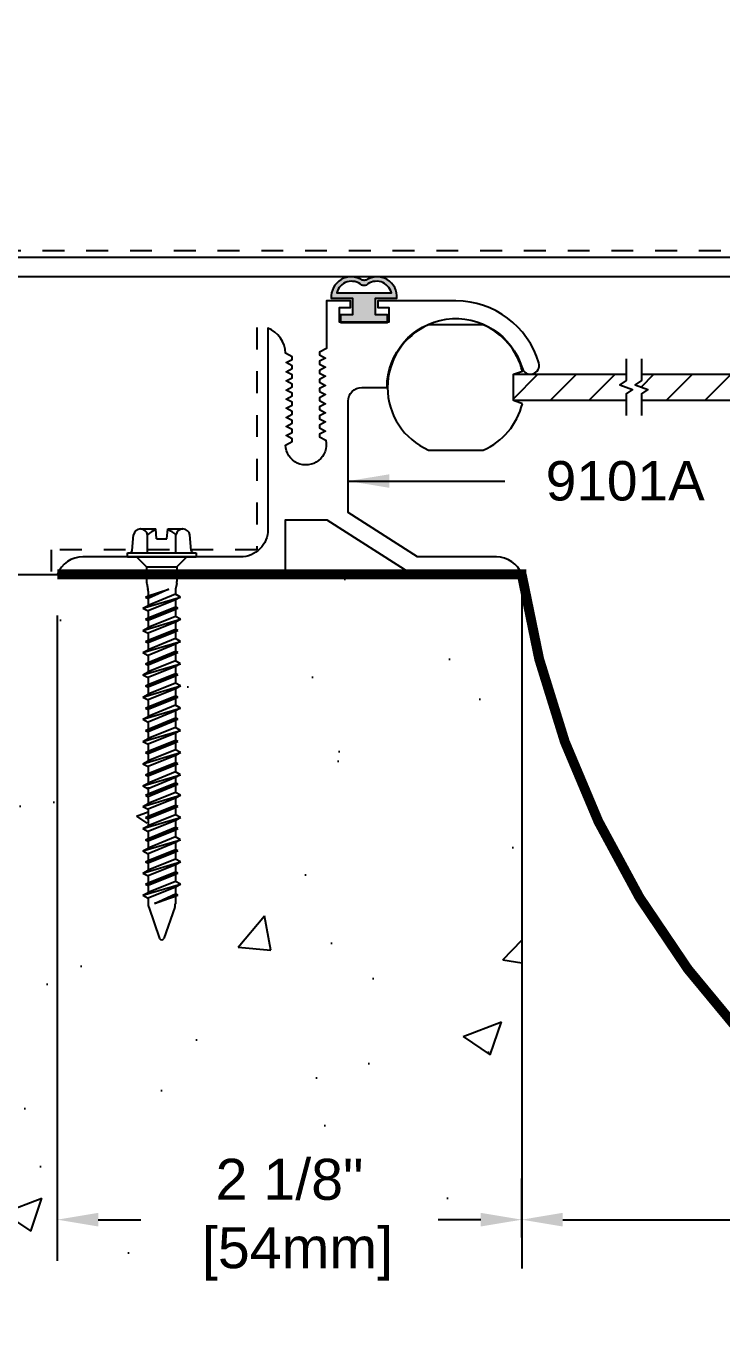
# Model space of a CAD drawing. Header units: inches. Extents: x 0.4 to 57.3, y 3.3 to 12.9.
# Drawn here: x 5.16 to 8.34, y 3.32 to 9.27 of the extents above; entities that cross this region are included whole.
import ezdxf

# ---------------------------------------------------------------- set-up
doc = ezdxf.new("R2010")
doc.units = ezdxf.units.IN
doc.header["$LTSCALE"] = 0.25
doc.header["$MEASUREMENT"] = 0
doc.linetypes.add('DASHED2', pattern=[0.375, 0.25, -0.125])
doc.layers.get('0').update_dxf_attribs({"linetype": 'CONTINUOUS'})
doc.layers.get('DEFPOINTS').update_dxf_attribs({"linetype": 'CONTINUOUS'})
for name, color, linetype in [('ANCHORS', 4, 'CONTINUOUS'), ('CONDITIONS', 1, 'CONTINUOUS'), ('DIMENSIONS', 3, 'CONTINUOUS'), ('FILLERS', 2, 'CONTINUOUS'), ('METALS', 7, 'CONTINUOUS'), ('TEXT', 2, 'CONTINUOUS')]:
    doc.layers.add(name, color=color, linetype=linetype)
doc.styles.add('ARIAL', font='arial.ttf')
doc.dimstyles.new('ARIAL', dxfattribs={"dimtxt": 0.1875, "dimasz": 0.1875, "dimexe": 0.1875, "dimexo": 0.1875, "dimgap": 0.1875, "dimtad": 0, "dimtih": 1, "dimtoh": 1, "dimdec": 4, "dimzin": 3, "dimdsep": 46, "dimlunit": 4, "dimtxsty": 'ARIAL', "dimcen": 0.1875, "dimadec": 0, "dimazin": 0, "dimtfac": 1, "dimtdec": 4, "dimtofl": 0, "dimtmove": 0, "dimatfit": 3, "dimfxl": 0, "dimfrac": 2, "dimtolj": 1, "dimtzin": 0, "dimarcsym": 0})

# ---------------------------------------------------------------- blocks, each defined once
blk = doc.blocks.new('TH-316134')
for p, q in [((-0.0967, 0.1275), (-0.0272, 0.1275)), ((-0.0232, 0.0825), (-0.0272, 0.1275)), ((0.0233, 0.0825), (0.0272, 0.1275)), ((0.0272, 0.1275), (0.0967, 0.1275)), ((-0.1352, 0.029), (-0.129, 0.1001)), ((-0.0645, 0.0188), (-0.0645, 0.1001)), ((-0.0232, 0.0825), (0.0233, 0.0825)), ((0.0645, 0.0188), (0.0645, 0.1001)), ((0.1352, 0.029), (0.129, 0.1001)), ((-0.1568, 0.0188), (0.1568, 0.0188)), ((-0.1568, 0), (-0.1568, 0.0188)), ((-0.1568, 0), (0.1568, 0)), ((-0.1148, 0), (-0.0697, -0.045)), ((0.1148, 0), (0.0698, -0.045)), ((0.1568, 0.0188), (0.1568, 0)), ((-0.0697, -0.045), (0.0698, -0.045)), ((-0.0697, -0.045), (-0.0697, -0.1121)), ((0.0698, -0.045), (0.0698, -0.1121)), ((-0.0737, -0.1836), (0.0321, -0.1471)), ((-0.0737, -0.1836), (-0.0623, -0.1774)), ((-0.0687, -0.1217), (-0.0633, -0.1477)), ((0.0321, -0.1471), (-0.0623, -0.1898)), ((-0.0623, -0.1774), (0.0321, -0.1471)), ((-0.0623, -0.1573), (-0.0623, -0.1774)), ((0.0623, -0.1707), (-0.0623, -0.2215)), ((0.0623, -0.1573), (0.0623, -0.1707)), ((0.0863, -0.1836), (0.0623, -0.1707)), ((0.0687, -0.1217), (0.0633, -0.1477)), ((-0.0862, -0.2344), (0.0863, -0.1836)), ((-0.0862, -0.2344), (-0.0623, -0.2215)), ((-0.0862, -0.2344), (-0.0623, -0.2473)), ((-0.0737, -0.1836), (-0.0623, -0.1898)), ((-0.0737, -0.2852), (0.0737, -0.2344)), ((-0.0623, -0.1898), (-0.0623, -0.2215)), ((0.0623, -0.1965), (-0.0623, -0.2473)), ((-0.0623, -0.279), (0.0623, -0.2282)), ((0.0863, -0.1836), (0.0623, -0.1965)), ((0.0623, -0.1965), (0.0623, -0.2282)), ((0.0737, -0.2344), (0.0623, -0.2282)), ((0.0737, -0.2344), (0.0623, -0.2405)), ((-0.0862, -0.3359), (0.0863, -0.2852)), ((-0.0737, -0.2852), (-0.0623, -0.279)), ((-0.0737, -0.2852), (-0.0623, -0.2913)), ((0.0623, -0.2405), (-0.0623, -0.2913)), ((-0.0623, -0.2473), (-0.0623, -0.279)), ((0.0623, -0.2722), (-0.0623, -0.323)), ((-0.0623, -0.2913), (-0.0623, -0.323)), ((0.0623, -0.2405), (0.0623, -0.2722)), ((0.0863, -0.2852), (0.0623, -0.2722)), ((0.0863, -0.2852), (0.0623, -0.2981)), ((-0.0862, -0.3359), (-0.0623, -0.323)), ((-0.0862, -0.3359), (-0.0623, -0.3489)), ((-0.0737, -0.3867), (0.0737, -0.3359)), ((0.0623, -0.2981), (-0.0623, -0.3489)), ((-0.0623, -0.3806), (0.0623, -0.3298)), ((0.0623, -0.3421), (-0.0623, -0.3929)), ((-0.0623, -0.3489), (-0.0623, -0.3806)), ((0.0623, -0.2981), (0.0623, -0.3298)), ((0.0737, -0.3359), (0.0623, -0.3298)), ((0.0737, -0.3359), (0.0623, -0.3421)), ((0.0623, -0.3421), (0.0623, -0.3738)), ((-0.0862, -0.4375), (0.0863, -0.3867)), ((-0.0737, -0.3867), (-0.0623, -0.3806)), ((-0.0737, -0.3867), (-0.0623, -0.3929)), ((0.0623, -0.3738), (-0.0623, -0.4246)), ((-0.0623, -0.3929), (-0.0623, -0.4246)), ((0.0623, -0.3996), (-0.0623, -0.4504)), ((0.0863, -0.3867), (0.0623, -0.3738)), ((0.0863, -0.3867), (0.0623, -0.3996)), ((0.0623, -0.3996), (0.0623, -0.4313)), ((-0.0862, -0.4375), (-0.0623, -0.4246)), ((-0.0862, -0.4375), (-0.0623, -0.4504)), ((-0.0737, -0.4883), (0.0737, -0.4375)), ((-0.0623, -0.4821), (0.0623, -0.4313)), ((0.0623, -0.4437), (-0.0623, -0.4944)), ((-0.0623, -0.4504), (-0.0623, -0.4821)), ((0.0623, -0.4754), (-0.0623, -0.5261)), ((0.0737, -0.4375), (0.0623, -0.4313)), ((0.0737, -0.4375), (0.0623, -0.4437)), ((0.0623, -0.4437), (0.0623, -0.4754)), ((0.0863, -0.4883), (0.0623, -0.4754)), ((-0.0862, -0.5391), (0.0863, -0.4883)), ((-0.0862, -0.5391), (-0.0623, -0.5261)), ((-0.0737, -0.4883), (-0.0623, -0.4821)), ((-0.0737, -0.4883), (-0.0623, -0.4944)), ((-0.0623, -0.4944), (-0.0623, -0.5261)), ((0.0623, -0.5012), (-0.0623, -0.552)), ((-0.0623, -0.5837), (0.0623, -0.5329)), ((0.0863, -0.4883), (0.0623, -0.5012)), ((0.0623, -0.5012), (0.0623, -0.5329)), ((0.0737, -0.5391), (0.0623, -0.5329)), ((-0.0862, -0.5391), (-0.0623, -0.552)), ((-0.0862, -0.6406), (0.0863, -0.5898)), ((-0.0737, -0.5898), (0.0737, -0.5391)), ((-0.0737, -0.5898), (-0.0623, -0.5837)), ((-0.0737, -0.5898), (-0.0623, -0.596)), ((0.0623, -0.5452), (-0.0623, -0.596)), ((-0.0623, -0.552), (-0.0623, -0.5837)), ((0.0623, -0.5769), (-0.0623, -0.6277)), ((0.0737, -0.5391), (0.0623, -0.5452)), ((0.0623, -0.5452), (0.0623, -0.5769)), ((0.0863, -0.5898), (0.0623, -0.5769)), ((0.0863, -0.5898), (0.0623, -0.6028)), ((-0.0862, -0.6406), (-0.0623, -0.6277)), ((-0.0862, -0.6406), (-0.0623, -0.6535)), ((-0.0737, -0.6914), (0.0737, -0.6406)), ((-0.0623, -0.596), (-0.0623, -0.6277)), ((0.0623, -0.6028), (-0.0623, -0.6535)), ((-0.0623, -0.6852), (0.0623, -0.6345)), ((0.0623, -0.6468), (-0.0623, -0.6976)), ((-0.0623, -0.6535), (-0.0623, -0.6852)), ((0.0623, -0.6028), (0.0623, -0.6345)), ((0.0737, -0.6406), (0.0623, -0.6345)), ((0.0737, -0.6406), (0.0623, -0.6468)), ((0.0623, -0.6468), (0.0623, -0.6785)), ((-0.0862, -0.7422), (0.0863, -0.6914)), ((-0.0737, -0.6914), (-0.0623, -0.6852)), ((-0.0737, -0.6914), (-0.0623, -0.6976)), ((0.0623, -0.6785), (-0.0623, -0.7293)), ((-0.0623, -0.6976), (-0.0623, -0.7293)), ((0.0623, -0.7043), (-0.0623, -0.7551)), ((0.0863, -0.6914), (0.0623, -0.6785)), ((0.0863, -0.6914), (0.0623, -0.7043)), ((0.0623, -0.7043), (0.0623, -0.736)), ((-0.0862, -0.7422), (-0.0623, -0.7293)), ((-0.0862, -0.7422), (-0.0623, -0.7551)), ((-0.0737, -0.793), (0.0737, -0.7422)), ((-0.0623, -0.7868), (0.0623, -0.736)), ((0.0623, -0.7484), (-0.0623, -0.7991)), ((-0.0623, -0.7551), (-0.0623, -0.7868)), ((0.0737, -0.7422), (0.0623, -0.736)), ((0.0737, -0.7422), (0.0623, -0.7484)), ((0.0623, -0.7484), (0.0623, -0.78)), ((-0.0862, -0.8437), (0.0863, -0.793)), ((-0.0862, -0.8437), (-0.0623, -0.8308)), ((-0.0737, -0.793), (-0.0623, -0.7868)), ((-0.0737, -0.793), (-0.0623, -0.7991)), ((0.0623, -0.78), (-0.0623, -0.8308)), ((-0.0623, -0.7991), (-0.0623, -0.8308)), ((0.0623, -0.8059), (-0.0623, -0.8567)), ((0.0863, -0.793), (0.0623, -0.78)), ((0.0863, -0.793), (0.0623, -0.8059)), ((0.0623, -0.8059), (0.0623, -0.8376)), ((-0.0862, -0.8437), (-0.0623, -0.8567)), ((-0.0737, -0.8945), (0.0737, -0.8437)), ((-0.0737, -0.8945), (-0.0623, -0.8884)), ((-0.0623, -0.8884), (0.0623, -0.8376)), ((0.0623, -0.8499), (-0.0623, -0.9007)), ((-0.0623, -0.8567), (-0.0623, -0.8884)), ((0.0623, -0.8816), (-0.0623, -0.9324)), ((0.0737, -0.8437), (0.0623, -0.8376)), ((0.0737, -0.8437), (0.0623, -0.8499)), ((0.0623, -0.8499), (0.0623, -0.8816)), ((0.0863, -0.8945), (0.0623, -0.8816)), ((-0.0862, -0.9453), (0.0863, -0.8945)), ((-0.0862, -0.9453), (-0.0623, -0.9324)), ((-0.0862, -0.9453), (-0.0623, -0.9582)), ((-0.0737, -0.8945), (-0.0623, -0.9007)), ((-0.0737, -0.9961), (0.0737, -0.9453)), ((-0.0623, -0.9007), (-0.0623, -0.9324)), ((0.0623, -0.9075), (-0.0623, -0.9582)), ((-0.0623, -0.9899), (0.0623, -0.9391)), ((0.0623, -0.9515), (-0.0623, -1.0023)), ((0.0863, -0.8945), (0.0623, -0.9075)), ((0.0623, -0.9075), (0.0623, -0.9391)), ((0.0737, -0.9453), (0.0623, -0.9391)), ((0.0737, -0.9453), (0.0623, -0.9515)), ((0.0623, -0.9515), (0.0623, -0.9832)), ((-0.0862, -1.0469), (0.0863, -0.9961)), ((-0.0737, -0.9961), (-0.0623, -0.9899)), ((-0.0737, -0.9961), (-0.0623, -1.0023)), ((-0.0623, -0.9582), (-0.0623, -0.9899)), ((0.0623, -0.9832), (-0.0623, -1.034)), ((-0.0623, -1.0023), (-0.0623, -1.034)), ((0.0623, -1.009), (-0.0623, -1.0598)), ((0.0863, -0.9961), (0.0623, -0.9832)), ((0.0863, -0.9961), (0.0623, -1.009)), ((0.0623, -1.0012), (0.0623, -1.0329)), ((-0.0862, -1.0469), (-0.0623, -1.034)), ((-0.0862, -1.0469), (-0.0623, -1.0598)), ((-0.0737, -1.0898), (0.0737, -1.0391)), ((-0.0623, -1.0837), (0.0623, -1.0329)), ((0.0623, -1.0452), (-0.0623, -1.096)), ((-0.0623, -1.052), (-0.0623, -1.0837)), ((0.0737, -1.0391), (0.0623, -1.0329)), ((0.0737, -1.0391), (0.0623, -1.0452)), ((0.0623, -1.0452), (0.0623, -1.0769)), ((-0.0862, -1.1406), (0.0863, -1.0898)), ((-0.0862, -1.1406), (-0.0623, -1.1277)), ((-0.0737, -1.0898), (-0.0623, -1.0837)), ((-0.0737, -1.0898), (-0.0623, -1.096)), ((0.0623, -1.0769), (-0.0623, -1.1277)), ((-0.0623, -1.096), (-0.0623, -1.1277)), ((0.0623, -1.1028), (-0.0623, -1.1535)), ((0.0863, -1.0898), (0.0623, -1.0769)), ((0.0863, -1.0898), (0.0623, -1.1028)), ((0.0623, -1.1028), (0.0623, -1.1345)), ((-0.0862, -1.1406), (-0.0623, -1.1535)), ((-0.0737, -1.1914), (0.0737, -1.1406)), ((-0.0737, -1.1914), (-0.0623, -1.1852)), ((-0.0623, -1.1852), (0.0623, -1.1345)), ((0.0623, -1.1468), (-0.0623, -1.1976)), ((-0.0623, -1.1535), (-0.0623, -1.1852)), ((0.0623, -1.1785), (-0.0623, -1.2293)), ((0.0737, -1.1406), (0.0623, -1.1345)), ((0.0737, -1.1406), (0.0623, -1.1468)), ((0.0623, -1.1468), (0.0623, -1.1785)), ((0.0863, -1.1914), (0.0623, -1.1785)), ((-0.0862, -1.2422), (0.0863, -1.1914)), ((-0.0862, -1.2422), (-0.0623, -1.2293)), ((-0.0862, -1.2422), (-0.0623, -1.2551)), ((-0.0737, -1.1914), (-0.0623, -1.1976)), ((-0.0737, -1.293), (0.0737, -1.2422)), ((-0.0623, -1.1976), (-0.0623, -1.2293)), ((0.0623, -1.2043), (-0.0623, -1.2551)), ((-0.0623, -1.2868), (0.0623, -1.236)), ((0.0623, -1.2484), (-0.0623, -1.2991)), ((0.0863, -1.1914), (0.0623, -1.2043)), ((0.0623, -1.2043), (0.0623, -1.236)), ((0.0737, -1.2422), (0.0623, -1.236)), ((0.0737, -1.2422), (0.0623, -1.2484)), ((0.0623, -1.2484), (0.0623, -1.28)), ((-0.0862, -1.3437), (0.0863, -1.293)), ((-0.0737, -1.293), (-0.0623, -1.2868)), ((-0.0737, -1.293), (-0.0623, -1.2991)), ((-0.0623, -1.2551), (-0.0623, -1.2868)), ((0.0623, -1.28), (-0.0623, -1.3308)), ((-0.0623, -1.2991), (-0.0623, -1.3308)), ((0.0623, -1.3059), (-0.0623, -1.3567)), ((0.0863, -1.293), (0.0623, -1.28)), ((0.0863, -1.293), (0.0623, -1.3059)), ((0.0623, -1.3059), (0.0623, -1.3376)), ((-0.0862, -1.3437), (-0.0623, -1.3308)), ((-0.0862, -1.3437), (-0.0623, -1.3567)), ((-0.0737, -1.3945), (0.0737, -1.3437)), ((-0.0623, -1.3884), (0.0623, -1.3376)), ((0.0623, -1.3499), (-0.0623, -1.4007)), ((-0.0623, -1.3567), (-0.0623, -1.3884)), ((0.0737, -1.3437), (0.0623, -1.3376)), ((0.0737, -1.3437), (0.0623, -1.3499)), ((0.0623, -1.3499), (0.0623, -1.3816)), ((-0.0862, -1.4453), (0.0863, -1.3945)), ((-0.0737, -1.3945), (-0.0623, -1.3884)), ((-0.0737, -1.3945), (-0.0623, -1.4007)), ((0.0623, -1.3816), (-0.0623, -1.4324)), ((-0.0623, -1.4007), (-0.0623, -1.4324)), ((0.0623, -1.4075), (-0.0623, -1.4582)), ((0.0863, -1.3945), (0.0623, -1.3816)), ((0.0863, -1.3945), (0.0623, -1.4075)), ((0.0623, -1.4075), (0.0623, -1.4391)), ((-0.0862, -1.4453), (-0.0623, -1.4324)), ((-0.0862, -1.4453), (-0.0623, -1.4582)), ((-0.0737, -1.4961), (0.0737, -1.4453)), ((-0.0623, -1.4899), (0.0623, -1.4391)), ((0.0623, -1.4515), (-0.0623, -1.5023)), ((-0.0623, -1.4582), (-0.0623, -1.4899)), ((0.0623, -1.4832), (-0.0623, -1.534)), ((0.0737, -1.4453), (0.0623, -1.4391)), ((0.0737, -1.4453), (0.0623, -1.4515)), ((0.0623, -1.4515), (0.0623, -1.4832)), ((0.0863, -1.4961), (0.0623, -1.4832)), ((-0.0862, -1.5469), (0.0863, -1.4961)), ((-0.0862, -1.5469), (-0.0623, -1.534)), ((-0.0862, -1.5469), (-0.0623, -1.5598)), ((-0.0737, -1.4961), (-0.0623, -1.4899)), ((-0.0737, -1.4961), (-0.0623, -1.5023)), ((-0.0623, -1.5023), (-0.0623, -1.534)), ((0.0623, -1.509), (-0.0623, -1.5598)), ((-0.0335, -1.5838), (0.0623, -1.5407)), ((-0.0335, -1.5838), (0.0737, -1.5469)), ((0.0863, -1.4961), (0.0623, -1.509)), ((0.0623, -1.509), (0.0623, -1.5407)), ((0.0737, -1.5469), (0.0623, -1.5407)), ((0.0737, -1.5469), (0.0623, -1.553)), ((-0.0623, -1.5598), (-0.0623, -1.5857)), ((-0.0596, -1.601), (-0.0096, -1.7438)), ((0.0623, -1.553), (-0.0335, -1.5838)), ((0.0596, -1.601), (0.0096, -1.7438)), ((0.0623, -1.553), (0.0623, -1.5857))]:
    blk.add_line(p, q)
for centre, radius, start, end in [((-0.0967, 0.0948), 0.0327, 9.28497, 170.71503), ((0, 0.0379), 0.0896, 107.42152, 136.04074), ((0, 0.0379), 0.0896, 43.95926, 72.57848), ((0.0967, 0.0948), 0.0327, 9.28497, 170.71503), ((-0.1464, 0.03), 0.0112, 270, 355), ((0.1464, 0.03), 0.0112, 185, 270), ((-0.0232, -0.1121), 0.0465, 180, 191.9357), ((0.0233, -0.1121), 0.0465, 348.0643, 0), ((-0.1088, -0.1573), 0.0465, 0, 11.9357), ((0.1088, -0.1573), 0.0465, 168.0643, 180), ((-0.0158, -1.5857), 0.0465, 180, 199.30575), ((0.0158, -1.5857), 0.0465, 340.69425, 0), ((0, -1.7394), 0.0106, 204.10008, 335.89992)]:
    blk.add_arc(centre, radius, start, end)
blk = doc.blocks.new('TH316134')
blk.add_blockref('TH-316134', (0, 0))
blk = doc.blocks.new('*D4')
at = {"layer": 'DEFPOINTS', "color": 0}
for p in [(5.3066, 6.7648), (7.4293, 3.8154), (7.4293, 3.5469)]:
    blk.add_point(p, dxfattribs=at)
at = {"layer": 'DIMENSIONS', "color": 0, "lineweight": -2}
for p, q in [((5.3066, 6.5773), (5.3066, 3.6279)), ((7.4293, 3.7344), (7.4293, 4.0029)), ((5.4941, 3.8154), (5.6884, 3.8154)), ((7.2418, 3.8154), (7.0475, 3.8154))]:
    blk.add_line(p, q, dxfattribs=at)
at = {"layer": 'DIMENSIONS', "color": 0}
for points in [[(5.4941, 3.8467), (5.4941, 3.7842), (5.3066, 3.8154)], [(7.2418, 3.8467), (7.2418, 3.7842), (7.4293, 3.8154)]]:
    blk.add_solid(points, dxfattribs=at)
at = {"layer": 'DIMENSIONS', "color": 0, "insert": (6.3679, 3.8154), "char_height": 0.1875, "attachment_point": 5, "style": 'ARIAL'}
blk.add_mtext('\\A1;2 1/8"\\P [54mm]', dxfattribs=at)
blk = doc.blocks.new('*D6')
at = {"layer": 'DEFPOINTS', "color": 0}
for p in [(15.4293, 3.8154), (7.4293, 3.5469), (15.4293, 3.5469)]:
    blk.add_point(p, dxfattribs=at)
at = {"layer": 'DIMENSIONS', "color": 0, "lineweight": -2}
for p, q in [((7.4293, 3.7344), (7.4293, 4.0029)), ((15.4293, 3.7344), (15.4293, 4.0029)), ((7.6168, 3.8154), (10.6769, 3.8154)), ((15.2418, 3.8154), (12.1816, 3.8154))]:
    blk.add_line(p, q, dxfattribs=at)
at = {"layer": 'DIMENSIONS', "color": 0}
for points in [[(7.6168, 3.8467), (7.6168, 3.7842), (7.4293, 3.8154)], [(15.2418, 3.8467), (15.2418, 3.7842), (15.4293, 3.8154)]]:
    blk.add_solid(points, dxfattribs=at)
at = {"layer": 'DIMENSIONS', "color": 0, "insert": (11.4293, 3.8154), "char_height": 0.1875, "attachment_point": 5, "style": 'ARIAL'}
blk.add_mtext('\\A1;8"\\P [203mm]', dxfattribs=at)
blk = doc.blocks.new('*D7')
at = {"layer": 'DEFPOINTS', "color": 0}
for p in [(20.6793, 10.354), (2.1793, 8.1248), (20.6793, 8.1248)]:
    blk.add_point(p, dxfattribs=at)
at = {"layer": 'DIMENSIONS', "color": 0, "lineweight": -2}
for p, q in [((2.1793, 8.3123), (2.1793, 10.5415)), ((20.6793, 8.3123), (20.6793, 10.5415)), ((2.3668, 10.354), (10.7044, 10.354)), ((20.4918, 10.354), (12.1541, 10.354))]:
    blk.add_line(p, q, dxfattribs=at)
at = {"layer": 'DIMENSIONS', "color": 0}
for points in [[(2.3668, 10.3853), (2.3668, 10.3228), (2.1793, 10.354)], [(20.4918, 10.3853), (20.4918, 10.3228), (20.6793, 10.354)]]:
    blk.add_solid(points, dxfattribs=at)
at = {"layer": 'DIMENSIONS', "color": 0, "insert": (11.4293, 10.354), "char_height": 0.1875, "attachment_point": 5, "style": 'ARIAL'}
blk.add_mtext('\\A1;1\'-6 1/2"\\P [470mm]', dxfattribs=at)
blk = doc.blocks.new('9101A')
blk.add_lwpolyline([(-0.9245, 0.8364), (-0.8965, 0.8218), (-0.9245, 0.8073), (-0.9245, 0.7947), (-0.8965, 0.7802), (-0.9245, 0.7656), (-0.9245, 0.753), (-0.8965, 0.7385), (-0.9245, 0.724), (-0.9245, 0.7114), (-0.8965, 0.6968), (-0.9245, 0.6823), (-0.9245, 0.6697), (-0.8965, 0.6552), (-0.9245, 0.6406), (-0.9245, 0.628), (-0.895, 0.6127, -1.093785), (-1.08, 0.5909), (-1.0485, 0.6072), (-1.0485, 0.6198), (-1.0765, 0.6343), (-1.0485, 0.6489), (-1.0485, 0.6615), (-1.0765, 0.676), (-1.0485, 0.6905), (-1.0485, 0.7031), (-1.0765, 0.7177), (-1.0485, 0.7322), (-1.0485, 0.7448), (-1.0765, 0.7593), (-1.0485, 0.7739), (-1.0485, 0.7865), (-1.0765, 0.801), (-1.0485, 0.8155), (-1.0485, 0.8281), (-1.0765, 0.8427), (-1.0485, 0.8572), (-1.0485, 0.8698), (-1.0765, 0.8843), (-1.0485, 0.8989), (-1.0485, 0.9115), (-1.0765, 0.926), (-1.0485, 0.9405), (-1.0485, 0.9531), (-1.0765, 0.9677), (-1.0485, 0.9822), (-1.0485, 0.9948), (-1.0799, 1.0111, 0.304337), (-1.16, 1.125), (-1.16, 0.205, -0.414214), (-1.285, 0.08), (-2.0057, 0.08, 0.310805), (-2.1227, 0), (-1.08, 0), (-1.08, 0.25), (-0.89, 0.25), (-0.5, 0), (0, 0, 0.306943), (-0.1152, 0.08), (-0.4766, 0.08), (-0.793, 0.2828), (-0.793, 0.7924, -0.414214), (-0.731, 0.8544), (-0.6157, 0.8544, -0.865696), (0.0014, 0.9437, 1), (0.0781, 0.9663, 0.330951), (-0.3007, 1.25), (-0.658, 1.25), (-0.658, 1.22), (-0.608, 1.22), (-0.608, 1.152), (-0.833, 1.152), (-0.833, 1.22), (-0.783, 1.22), (-0.783, 1.25), (-0.893, 1.25), (-0.893, 1.032), (-0.9245, 1.0156), (-0.9245, 1.003), (-0.8965, 0.9885), (-0.9245, 0.974), (-0.9245, 0.9614), (-0.8965, 0.9468), (-0.9245, 0.9323), (-0.9245, 0.9197), (-0.8965, 0.9052), (-0.9245, 0.8906), (-0.9245, 0.878), (-0.8965, 0.8635), (-0.9245, 0.849)], format="xyb", close=True)
blk = doc.blocks.new('SB18')
at = {"layer": 'METALS'}
h = blk.add_hatch(dxfattribs=at)
h.set_pattern_fill('ANSI31', color=256, style=0)
h.paths.add_polyline_path([(8.4222, 7.6792), (7.9766, 7.6792), (7.9766, 7.6505), (7.9478, 7.6315), (8.0054, 7.6096), (7.9766, 7.5906), (7.9766, 7.5592), (8.4222, 7.5592)])
h.paths.add_polyline_path([(7.8778, 7.6315), (7.9066, 7.6505), (7.9066, 7.6792), (7.3911, 7.6792), (7.3911, 7.5592), (7.9066, 7.5592), (7.9066, 7.5906), (7.9354, 7.6096)])
blk.add_lwpolyline([(7.4321, 7.5448), (7.3911, 7.5592), (7.3911, 7.6792), (7.4321, 7.6935, 0.233897), (7.2536, 7.9056), (7.0036, 7.9056, 0.654654), (7.0036, 7.3328), (7.2536, 7.3328, 0.233897)], format="xyb", close=True)
for points in [[(7.9066, 7.7506), (7.9066, 7.6505), (7.8778, 7.6315), (7.9354, 7.6096), (7.9066, 7.5906), (7.9066, 7.4905)], [(7.9766, 7.7506), (7.9766, 7.6505), (7.9478, 7.6315), (8.0054, 7.6096), (7.9766, 7.5906), (7.9766, 7.4905)]]:
    blk.add_lwpolyline(points)
for points in [[(7.9066, 7.5592), (7.3911, 7.5592), (7.3911, 7.6792), (7.9066, 7.6792)], [(7.9766, 7.6792), (8.4222, 7.6792), (8.4222, 7.5592), (7.9766, 7.5592)]]:
    blk.add_lwpolyline(points, dxfattribs=at)
blk = doc.blocks.new('WB045')
at = {"layer": 'FILLERS', "const_width": 0.045}
blk.add_lwpolyline([(5.3066, 6.7648), (7.4496, 6.7648)], dxfattribs=at)
blk.add_lwpolyline([(7.4293, 6.7648, 0.856576), (15.4293, 6.7648)], format="xyb", dxfattribs=at)
blk = doc.blocks.new('V3R')
h = blk.add_hatch(color=256)
h.paths.add_polyline_path([(16.2023, 8.0268), (16.2998, 8.0268, 0.622111), (16.1585, 8.1098, -0.142696), (16.141, 8.1098, 0.622111), (15.9998, 8.0268), (16.0973, 8.0268), (16.0973, 7.9518), (16.0423, 7.9518), (16.0423, 7.9168), (16.2573, 7.9168), (16.2573, 7.9518), (16.2023, 7.9518)])
h.paths.add_polyline_path([(16.0249, 8.0518, -0.564406), (16.1393, 8.0864, 0.17356), (16.1603, 8.0864, -0.564406), (16.2747, 8.0518)], flags=16)
for points in [[(16.2573, 7.9168), (16.0423, 7.9168), (16.0423, 7.9518), (16.0973, 7.9518), (16.0973, 8.0268), (15.9998, 8.0268, -0.622111), (16.141, 8.1098, 0.142696), (16.1585, 8.1098, -0.622111), (16.2998, 8.0268), (16.2023, 8.0268), (16.2023, 7.9518), (16.2573, 7.9518)], [(16.1393, 8.0864, 0.17356), (16.1603, 8.0864, -0.564406), (16.2747, 8.0518), (16.0249, 8.0518, -0.564406)]]:
    blk.add_lwpolyline(points, format="xyb", close=True)

msp = doc.modelspace()

# ---------------------------------------------------------------- hatches: boundary and pattern name
at = {"layer": 'CONDITIONS'}
h = msp.add_hatch(dxfattribs=at)
h.set_pattern_fill('AR-CONC', color=256, scale=0.25, style=0)
h.set_pattern_definition([(50, (0, 0.045), (1.79315, -0.15688), [0.1875, -2.0625]), (355, (0, 0.045), (-0.34688, 1.88048), [0.15, -1.65]), (100.451, (0.1494, 0.032), (1.44627, 1.7236), [0.15935, -1.75286]), (46.184, (0, 0.545), (2.6681, -0.4138), [0.28125, -3.09375]), (96.636, (0.2223, 0.5105), (2.33666, 2.4353), [0.239, -2.6293]), (351.184, (0, 0.545), (2.33665, 2.4353), [0.225, -2.475]), (21, (0.25, 0.42), (1.49227, -1.00655), [0.1875, -2.0625]), (326, (0.25, 0.42), (0.6083, 1.81288), [0.15, -1.65]), (71.451, (0.3744, 0.3361), (2.10056, 0.80633), [0.15935, -1.75286]), (37.5, (0, 0.045), (0.0304, 0.832235), [0, -1.63, 0, -1.675, 0, -1.65625]), (7.5, (0, 0.045), (0.65767, 0.98603), [0, -0.955, 0, -1.5925, 0, -0.63125]), (327.5, (-0.5575, 0.045), (1.334556, -0.056387), [0, -0.625, 0, -1.95, 0, -2.5875]), (317.5, (-0.8075, 0.045), (1.45797, 0.25026), [0, -0.8125, 0, -1.295, 0, -1.8375])])
h.paths.add_polyline_path([(7.42928, 6.76483), (5.85368, 6.76483), (5.85368, 6.74287), (5.84719, 6.71214, 0.1215791), (5.84794, 6.68987), (5.84618, 6.68916), (5.87018, 6.67623), (5.84618, 6.66331), (5.84618, 6.63161), (5.85763, 6.62545), (5.84618, 6.61929), (5.84618, 6.58759), (5.87018, 6.57467), (5.84618, 6.56175), (5.84618, 6.53005), (5.85763, 6.52389), (5.84618, 6.51773), (5.84618, 6.48603), (5.87018, 6.47311), (5.84618, 6.46018), (5.84618, 6.42849), (5.85763, 6.42233), (5.84618, 6.41616), (5.84618, 6.38447), (5.87018, 6.37154), (5.84618, 6.35862), (5.84618, 6.32693), (5.85763, 6.32076), (5.84618, 6.3146), (5.84618, 6.28291), (5.87018, 6.26998), (5.84618, 6.25706), (5.84618, 6.22536), (5.85763, 6.2192), (5.84618, 6.21304), (5.84618, 6.18134), (5.87018, 6.16842), (5.84618, 6.1555), (5.84618, 6.1238), (5.85763, 6.11764), (5.84618, 6.11148), (5.84618, 6.07978), (5.87018, 6.06686), (5.84618, 6.05393), (5.84618, 6.02224), (5.85763, 6.01608), (5.84618, 6.00991), (5.84618, 5.97822), (5.87018, 5.96529), (5.84618, 5.95237), (5.84618, 5.92068), (5.85763, 5.91451), (5.84618, 5.90835), (5.84618, 5.87666), (5.87018, 5.86373), (5.84618, 5.85081), (5.84618, 5.82693), (5.85763, 5.82076), (5.84618, 5.8146), (5.84618, 5.78291), (5.87018, 5.76998), (5.84618, 5.75706), (5.84618, 5.72536), (5.85763, 5.7192), (5.84618, 5.71304), (5.84618, 5.68134), (5.87018, 5.66842), (5.84618, 5.6555), (5.84618, 5.6238), (5.85763, 5.61764), (5.84618, 5.61148), (5.84618, 5.57978), (5.87018, 5.56686), (5.84618, 5.55393), (5.84618, 5.52224), (5.85763, 5.51608), (5.84618, 5.50991), (5.84618, 5.47822), (5.87018, 5.46529), (5.84618, 5.45237), (5.84618, 5.42068), (5.85763, 5.41451), (5.84618, 5.40835), (5.84618, 5.37666), (5.87018, 5.36373), (5.84618, 5.35081), (5.84618, 5.31911), (5.85763, 5.31295), (5.84618, 5.30679), (5.84618, 5.26626), (5.79416, 5.11774, -0.7741233), (5.77371, 5.11774), (5.72168, 5.26626), (5.72168, 5.30003), (5.69768, 5.31295), (5.72168, 5.32588), (5.72168, 5.35757), (5.71024, 5.36373), (5.72168, 5.3699), (5.72168, 5.40159), (5.69768, 5.41451), (5.72168, 5.42744), (5.72168, 5.45913), (5.71024, 5.46529), (5.72168, 5.47146), (5.72168, 5.50315), (5.69768, 5.51608), (5.72168, 5.529), (5.72168, 5.56069), (5.71024, 5.56686), (5.72168, 5.57302), (5.72168, 5.60471), (5.69768, 5.61764), (5.72168, 5.63056), (5.72168, 5.66226), (5.71024, 5.66842), (5.72168, 5.67458), (5.72168, 5.70628), (5.69768, 5.7192), (5.72168, 5.73213), (5.72168, 5.76382), (5.71024, 5.76998), (5.72168, 5.77615), (5.72168, 5.80003), (5.69768, 5.81295), (5.72168, 5.82588), (5.72168, 5.85757), (5.71024, 5.86373), (5.72168, 5.8699), (5.72168, 5.90159), (5.69768, 5.91451), (5.72168, 5.92744), (5.72168, 5.95913), (5.71024, 5.96529), (5.72168, 5.97146), (5.72168, 6.00315), (5.69768, 6.01608), (5.72168, 6.029), (5.72168, 6.06069), (5.71024, 6.06686), (5.72168, 6.07302), (5.72168, 6.10471), (5.69768, 6.11764), (5.72168, 6.13056), (5.72168, 6.16226), (5.71024, 6.16842), (5.72168, 6.17458), (5.72168, 6.20628), (5.69768, 6.2192), (5.72168, 6.23213), (5.72168, 6.26382), (5.71024, 6.26998), (5.72168, 6.27615), (5.72168, 6.30784), (5.69768, 6.32076), (5.72168, 6.33369), (5.72168, 6.36538), (5.71024, 6.37154), (5.72168, 6.37771), (5.72168, 6.4094), (5.69768, 6.42233), (5.72168, 6.43525), (5.72168, 6.46694), (5.71024, 6.47311), (5.72168, 6.47927), (5.72168, 6.51096), (5.69768, 6.52389), (5.72168, 6.53681), (5.72168, 6.56851), (5.71024, 6.57467), (5.72168, 6.58083), (5.72168, 6.61253), (5.69768, 6.62545), (5.72168, 6.63838), (5.72168, 6.67007), (5.71024, 6.67623), (5.72168, 6.6824), (5.72168, 6.70253, 0.0521265), (5.72068, 6.71214), (5.71418, 6.74287), (5.71418, 6.76483), (1.2997, 6.76483), (1.2997, 3.59191), (7.42928, 3.59191)])
h.paths.add_polyline_path([(5.98761, 4.14801), (6.74828, 4.14801), (6.74828, 3.57287), (5.98761, 3.57287)], flags=9)

# ---------------------------------------------------------------- linework, layer by layer
msp.add_lwpolyline([(1.2997, 6.76483), (7.42928, 6.76483), (7.42928, 3.59191)], dxfattribs=at)
at = {"layer": 'METALS', "linetype": 'DASHED2'}
msp.add_lwpolyline([(2.14926, 7.56233), (2.14926, 8.15483, -0.4142136), (2.23926, 8.24483), (20.61929, 8.24483, -0.4142136), (20.70929, 8.15483), (20.70929, 7.56233)], format="xyb", dxfattribs=at)
at = {"layer": 'METALS'}
msp.add_lwpolyline([(2.26926, 7.56233), (2.17926, 7.56233), (2.17926, 8.12483, -0.4142136), (2.26926, 8.21483), (20.58929, 8.21483, -0.4142136), (20.67929, 8.12483), (20.67929, 7.56233), (20.58929, 7.56233), (20.58929, 8.07983, 0.4142136), (20.54429, 8.12483), (2.31426, 8.12483, 0.4142136), (2.26926, 8.07983), (2.26926, 7.56233)], format="xyb", dxfattribs=at)
at = {"layer": 'METALS', "linetype": 'DASHED2', "ltscale": 0.5}
msp.add_lwpolyline([(6.21884, 7.89312), (6.21884, 6.87767), (5.27886, 6.87767), (5.27886, 6.76483)], dxfattribs=at)

# ---------------------------------------------------------------- block references
msp.add_blockref('WB045', (0, 0))
at = {"layer": 'ANCHORS'}
for name, p in [('SB18', (0, 0)), ('TH316134', (5.78393, 6.84483))]:
    msp.add_blockref(name, p, dxfattribs=at)
at = {"layer": 'FILLERS', "xscale": -1}
msp.add_blockref('V3R', (22.85855, 0), dxfattribs=at)
at = {"layer": 'METALS'}
msp.add_blockref('9101A', (7.42928, 6.76483), dxfattribs=at)

# ---------------------------------------------------------------- texts
at = {"layer": 'TEXT', "insert": (7.53891, 7.19138), "char_height": 0.18, "attachment_point": 4, "style": 'ARIAL'}
msp.add_mtext('9101A', dxfattribs=at)

# ---------------------------------------------------------------- dimensions: what is measured, and where the dimension line sits
at = {"layer": 'DIMENSIONS'}
for base, p1, p2, picture, middle in [((20.67929, 10.35402), (2.17926, 8.12483), (20.67929, 8.12483), '*D7', (11.42928, 10.35402)), ((7.42928, 3.81544), (5.30662, 6.76483), (7.42928, 3.54691), '*D4', (6.36795, 3.81544)), ((15.42928, 3.81544), (7.42928, 3.54691), (15.42928, 3.54691), '*D6', (11.42928, 3.81544))]:
    dim = msp.add_linear_dim(base=base, p1=p1, p2=p2, dimstyle='ARIAL', override={"dimpost": '\\X'}, dxfattribs=at)
    dim.commit()
    dim.dimension.update_dxf_attribs({"geometry": picture, "text_midpoint": middle, "dimtype": 160})

# ---------------------------------------------------------------- leaders
at = {"layer": 'TEXT', "annotation_type": 0, "has_hookline": 1, "hookline_direction": 0, "text_width": 0.71705}
msp.add_leader([(6.63626, 7.19138), (7.35141, 7.19138)], dimstyle='ARIAL', dxfattribs=at)

doc.saveas('drawing.dxf')
